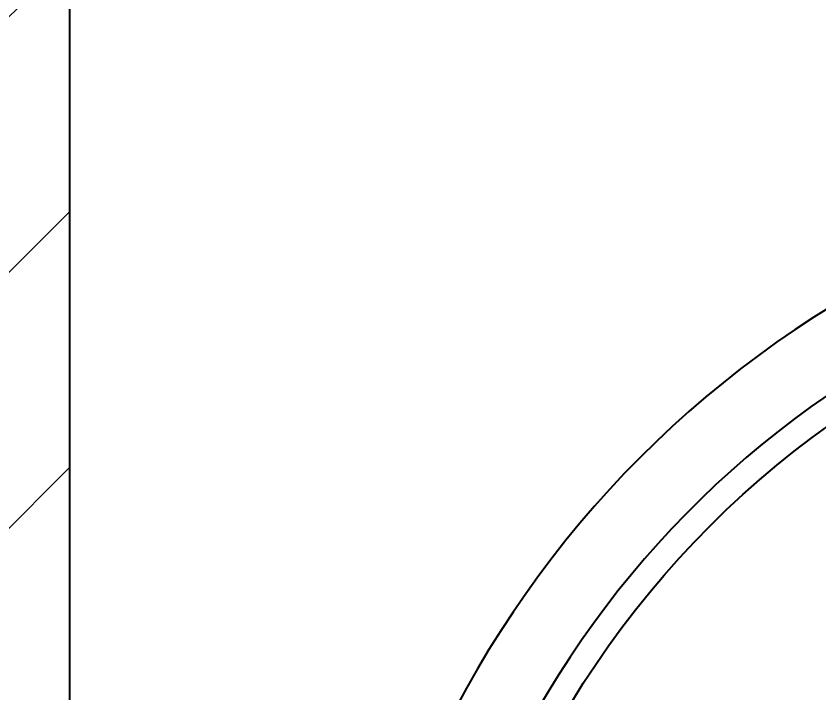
# Model space of a CAD drawing. Header units: millimetres. Extents: x -180913 to 13185, y -18310 to 9270.
# Drawn here: x 5613.7 to 5891, y 3475.5 to 3709.3 of the extents above; entities that cross this region are included whole.
import ezdxf

# ---------------------------------------------------------------- set-up
doc = ezdxf.new("R2010")
doc.units = ezdxf.units.MM
doc.header["$MEASUREMENT"] = 0
doc.layers.get('0').update_dxf_attribs({"lineweight": 25})
doc.layers.add('D', color=3, linetype='Continuous', lineweight=13)
doc.styles.add('STU25', font='isocp2.shx')
doc.dimstyles.new('STU25', dxfattribs={"dimscale": 35, "dimtxt": 2.5, "dimasz": 2, "dimexe": 0.6, "dimexo": 1, "dimgap": 1, "dimtad": 1, "dimdsep": 46, "dimtxsty": 'STU25', "dimcen": 2, "dimazin": 2, "dimtfac": 1, "dimtmove": 0, "dimatfit": 3, "dimfxl": 0, "dimtolj": 1, "dimtzin": 0, "dimarcsym": 0})

# ---------------------------------------------------------------- blocks, each defined once
blk = doc.blocks.new('*D7')
at = {"layer": 'D', "color": 0, "lineweight": -2}
for p, q in [((5597.31, 3985.55), (4629.24, 3985.55)), ((4650.24, 3915.55), (4650.24, 2255.55)), ((5602.81, 2185.55), (4629.24, 2185.55))]:
    blk.add_line(p, q, dxfattribs=at)
at = {"layer": 'D', "color": 0}
for points in [[(4661.9, 3915.55), (4638.57, 3915.55), (4650.24, 3985.55)], [(4638.57, 2255.55), (4661.9, 2255.55), (4650.24, 2185.55)]]:
    blk.add_solid(points, dxfattribs=at)
at = {"layer": 'Defpoints', "color": 0}
for p in [(5632.31, 3985.55), (4650.24, 2185.55), (5637.81, 2185.55)]:
    blk.add_point(p, dxfattribs=at)
at = {"layer": 'D', "color": 0, "insert": (4571.49, 3085.55), "char_height": 87.5, "attachment_point": 5, "rotation": 90, "style": 'STU25'}
blk.add_mtext('\\A1;1800', dxfattribs=at)

msp = doc.modelspace()

# ---------------------------------------------------------------- hatches: boundary and pattern name
at = {"layer": 'D', "ltscale": 30}
h = msp.add_hatch(dxfattribs=at)
h.set_pattern_fill('ANSI31', color=256, scale=500, style=0)
h.set_pattern_definition([(45, (223369.664, 22505.405), (-44.194174, 44.194174), [])])
h.paths.add_polyline_path([(4832.308, 3972.488), (4832.308, 4885.554), (7332.308, 4885.554), (7332.308, 3972.488), (6663.093, 3972.488), (6663.093, 2185.554), (6532.308, 2185.554), (6532.308, 3985.554), (5632.308, 3985.554), (5632.308, 2185.554), (5501.524, 2185.554), (5501.524, 3972.488)])

# ---------------------------------------------------------------- linework, layer by layer
msp.add_line((5632.308, 3305.554), (5632.308, 3985.554))
msp.add_circle((6082.308, 3304.354), 323.7)
for radius, start, end in [(357.5, 19.39191, 341.01536), (332.5, 20.91561, 339.52648)]:
    msp.add_arc((6082.308, 3304.354), radius, start, end)

# ---------------------------------------------------------------- dimensions: what is measured, and where the dimension line sits
at = {"layer": 'D'}
dim = msp.add_linear_dim(base=(4650.237, 2185.554), p1=(5632.308, 3985.554), p2=(5637.808, 2185.554), angle=90, dimstyle='STU25', dxfattribs=at)
dim.commit()
dim.dimension.update_dxf_attribs({"geometry": '*D7', "text_midpoint": (4650.237, 3085.554), "dimtype": 160})

doc.saveas('drawing.dxf')
